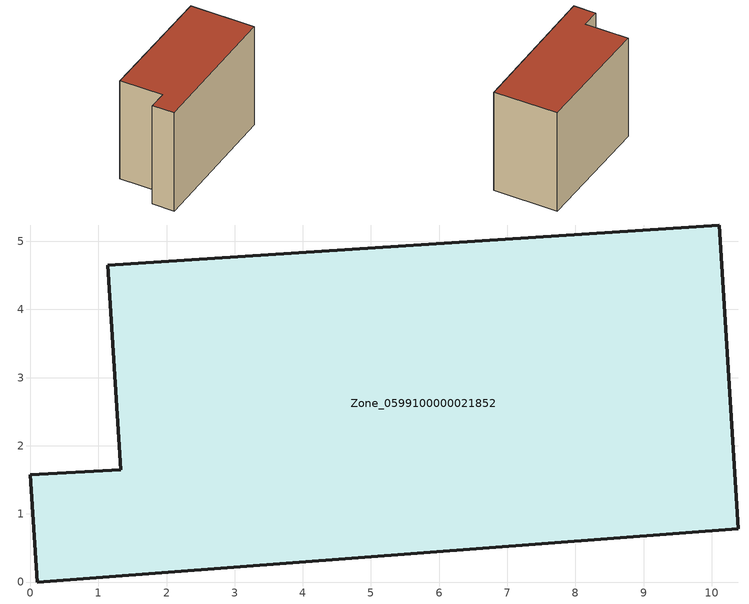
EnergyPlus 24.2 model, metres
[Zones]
Zone_0599100000021852
 floor ground (C_G): 10.39,0.78 0.1,0 0,1.57 1.33,1.65 1.14,4.65 10.11,5.24 z0
 wall outside (C_F): 10.39,0.78 10.11,5.24 1.14,4.65 1.33,1.65 0,1.57 0.1,0 10.39,0.78 z0:7.44
 roof outside (C_R): 0.1,0 10.39,0.78 10.11,5.24 1.14,4.65 1.33,1.65 0,1.57 z7.44
[BUILDING]
Pand.0599100000021852: North Axis=0; Terrain=City; Loads Convergence Tolerance Value=0.04; Temperature Convergence Tolerance Value=0.4; Solar Distribution=FullExterior; Maximum Number of Warmup Days=25; Minimum Number of Warmup Days=1
[Site:Location]
Rotterdam.The.Hague.AP_ZH_NLD Design_Conditions: Latitude=51.96; Longitude=4.45; Time Zone=1; Elevation=-4.5
[SITE:GROUNDTEMPERATURE:BUILDINGSURFACE]
18, 18, 18, 18, 18, 18, 18, 18, 18, 18, 18, 18
[MATERIAL] Thermal Absorptance=0.9; Solar Absorptance=0.7; Visible Absorptance=0.7
Name | Roughness | Thickness | Conductivity | Density | Specific Heat
G.TC.1946 | MediumSmooth | 0.15 | 1 | 540 | 1210
F.TC.1946 | Rough | 0.3 | 0.857143 | 1920 | 840
R.TC.1946 | MediumRough | 0.2 | 0.909091 | 1500 | 1000
[CONSTRUCTION]
C_G: G.TC.1946
C_F: F.TC.1946
C_R: R.TC.1946
[ZONE]
Zone_0599100000021852: Type=1; Multiplier=1; Ceiling Height=Autocalculate; Volume=Autocalculate; Floor Area=autocalculate; Part of Total Floor Area=Yes
[ZONEINFILTRATION:DESIGNFLOWRATE]
Infil_Zone_0599100000021852: Zone or ZoneList or Space or SpaceList=Zone_0599100000021852; Schedule=AlwaysOn; Design Flow Rate Calculation Method=Flow/Area; Flow Rate per Floor Area=0.003; Constant Term Coefficient=1; Temperature Term Coefficient=0; Velocity Term Coefficient=0; Velocity Squared Term Coefficient=0
[HVACTEMPLATE:ZONE:IDEALLOADSAIRSYSTEM]
Zone_0599100000021852: Maximum Heating Supply Air Temperature=50; Minimum Cooling Supply Air Temperature=13; Maximum Heating Supply Air Humidity Ratio=0.0156; Minimum Cooling Supply Air Humidity Ratio=0.0077; Heating Limit=NoLimit; Cooling Limit=NoLimit; Dehumidification Control Type=ConstantSensibleHeatRatio; Cooling Sensible Heat Ratio=0.7; Dehumidification Setpoint=60; Humidification Control Type=None; Humidification Setpoint=30; Outdoor Air Method=None; Outdoor Air Flow Rate per Person=0.00944; Outdoor Air Flow Rate per Zone Floor Area=0; Outdoor Air Flow Rate per Zone=0; Demand Controlled Ventilation Type=None; Outdoor Air Economizer Type=NoEconomizer; Heat Recovery Type=None; Sensible Heat Recovery Effectiveness=0.7; Latent Heat Recovery Effectiveness=0.65
[ZONECONTROL:THERMOSTAT]
ThermostatControl_Zone_0599100000021852: Zone or ZoneList=Zone_0599100000021852; Control Type Schedule=DualSetpointControlType; Control 1=Thermostat_Zone_0599100000021852; Temperature Difference Between Cutout And Setpoint=0
[THERMOSTATSETPOINT:DUALSETPOINT]
Thermostat_Zone_0599100000021852: Heating Setpoint Temperature Schedule=HeatingSetpoint_Zone_0599100000021852; Cooling Setpoint Temperature Schedule=CoolingSetpoint_Zone_0599100000021852
[SCHEDULE:COMPACT]
HeatingSetpoint_Zone_0599100000021852: Through: 12/31, For: AllDays, Until: 24:00, 21
CoolingSetpoint_Zone_0599100000021852: Through: 12/31, For: AllDays, Until: 24:00, 24
DualSetpointControlType: Through: 12/31, For: AllDays, Until: 24:00, 4
AlwaysOn: Through: 12/31, For: AllDays, Until: 24:00, 1
